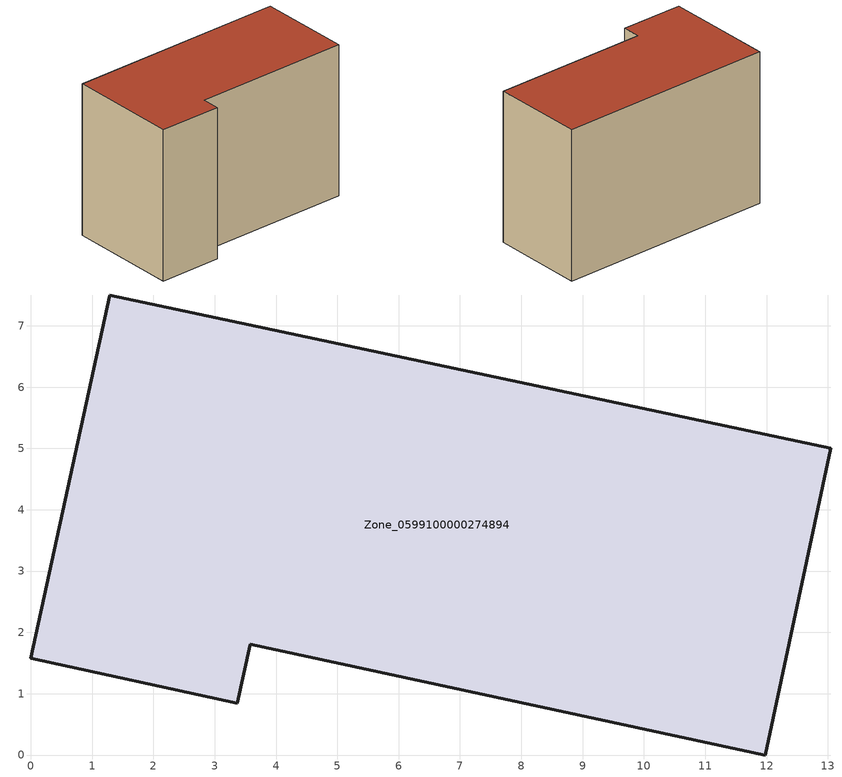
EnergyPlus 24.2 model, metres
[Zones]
Zone_0599100000274894
 floor ground (C_G): 3.58,1.81 3.37,0.84 0,1.57 1.29,7.5 13.05,5 11.98,0 z0
 wall outside (C_F): 1.29,7.5 0,1.57 3.37,0.84 3.58,1.81 11.98,0 13.05,5 1.29,7.5 z0:8.38
 roof outside (C_R): 11.98,0 13.05,5 1.29,7.5 0,1.57 3.37,0.84 3.58,1.81 z8.38
[BUILDING]
Pand.0599100000274894: North Axis=0; Terrain=City; Loads Convergence Tolerance Value=0.04; Temperature Convergence Tolerance Value=0.4; Solar Distribution=FullExterior; Maximum Number of Warmup Days=25; Minimum Number of Warmup Days=1
[Site:Location]
Rotterdam.The.Hague.AP_ZH_NLD Design_Conditions: Latitude=51.96; Longitude=4.45; Time Zone=1; Elevation=-4.5
[SITE:GROUNDTEMPERATURE:BUILDINGSURFACE]
18, 18, 18, 18, 18, 18, 18, 18, 18, 18, 18, 18
[MATERIAL] Thermal Absorptance=0.9; Solar Absorptance=0.7; Visible Absorptance=0.7
Name | Roughness | Thickness | Conductivity | Density | Specific Heat
G.TI.1975-1991 | MediumSmooth | 0.15 | 0.288461 | 540 | 1210
F.TI.1975-1991 | Rough | 0.3 | 0.230769 | 1920 | 840
R.TI.1975-1991 | MediumRough | 0.2 | 0.153846 | 1500 | 1000
[CONSTRUCTION]
C_G: G.TI.1975-1991
C_F: F.TI.1975-1991
C_R: R.TI.1975-1991
[ZONE]
Zone_0599100000274894: Type=1; Multiplier=1; Ceiling Height=Autocalculate; Volume=Autocalculate; Floor Area=autocalculate; Part of Total Floor Area=Yes
[ZONEINFILTRATION:DESIGNFLOWRATE]
Infil_Zone_0599100000274894: Zone or ZoneList or Space or SpaceList=Zone_0599100000274894; Schedule=AlwaysOn; Design Flow Rate Calculation Method=Flow/Area; Flow Rate per Floor Area=0.003; Constant Term Coefficient=1; Temperature Term Coefficient=0; Velocity Term Coefficient=0; Velocity Squared Term Coefficient=0
[HVACTEMPLATE:ZONE:IDEALLOADSAIRSYSTEM]
Zone_0599100000274894: Maximum Heating Supply Air Temperature=50; Minimum Cooling Supply Air Temperature=13; Maximum Heating Supply Air Humidity Ratio=0.0156; Minimum Cooling Supply Air Humidity Ratio=0.0077; Heating Limit=NoLimit; Cooling Limit=NoLimit; Dehumidification Control Type=ConstantSensibleHeatRatio; Cooling Sensible Heat Ratio=0.7; Dehumidification Setpoint=60; Humidification Control Type=None; Humidification Setpoint=30; Outdoor Air Method=None; Outdoor Air Flow Rate per Person=0.00944; Outdoor Air Flow Rate per Zone Floor Area=0; Outdoor Air Flow Rate per Zone=0; Demand Controlled Ventilation Type=None; Outdoor Air Economizer Type=NoEconomizer; Heat Recovery Type=None; Sensible Heat Recovery Effectiveness=0.7; Latent Heat Recovery Effectiveness=0.65
[ZONECONTROL:THERMOSTAT]
ThermostatControl_Zone_0599100000274894: Zone or ZoneList=Zone_0599100000274894; Control Type Schedule=DualSetpointControlType; Control 1=Thermostat_Zone_0599100000274894; Temperature Difference Between Cutout And Setpoint=0
[THERMOSTATSETPOINT:DUALSETPOINT]
Thermostat_Zone_0599100000274894: Heating Setpoint Temperature Schedule=HeatingSetpoint_Zone_0599100000274894; Cooling Setpoint Temperature Schedule=CoolingSetpoint_Zone_0599100000274894
[SCHEDULE:COMPACT]
HeatingSetpoint_Zone_0599100000274894: Through: 12/31, For: AllDays, Until: 24:00, 21
CoolingSetpoint_Zone_0599100000274894: Through: 12/31, For: AllDays, Until: 24:00, 24
DualSetpointControlType: Through: 12/31, For: AllDays, Until: 24:00, 4
AlwaysOn: Through: 12/31, For: AllDays, Until: 24:00, 1
